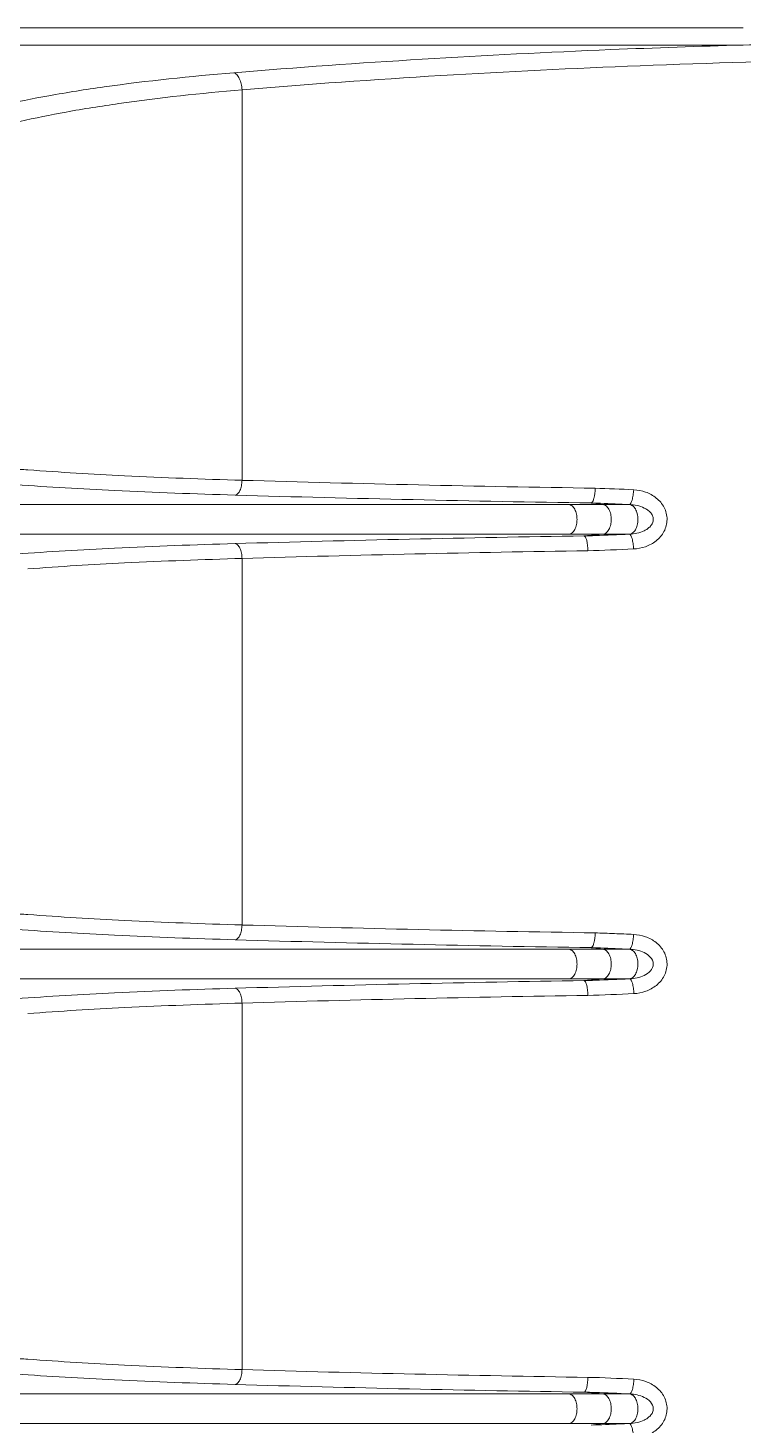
# Model space of a CAD drawing. Header units: millimetres. Extents: x 0 to 2524, y 0 to 1785.
# Drawn here: x 591.4 to 620.4, y 1253.3 to 1309.9 of the extents above; entities that cross this region are included whole.
import ezdxf

# ---------------------------------------------------------------- set-up
doc = ezdxf.new("R2010")
doc.units = ezdxf.units.MM
doc.header["$LTSCALE"] = 0.1
doc.layers.get('0').update_dxf_attribs({"lineweight": 13})

msp = doc.modelspace()

# ---------------------------------------------------------------- linework, layer by layer
for p, q in [((537.773, 1309.86), (620.356, 1309.86)), ((620.354, 1309.169), (537.775, 1309.169)), ((600.065, 1307.356), (600.065, 1291.548)), ((614.68, 1290.568), (614.199, 1290.633)), ((613.306, 1290.567), (579.065, 1290.567)), ((615.757, 1290.567), (614.68, 1290.567)), ((579.065, 1289.369), (613.306, 1289.369)), ((614.68, 1289.368), (613.911, 1289.298)), ((615.753, 1289.369), (614.68, 1289.369)), ((600.065, 1288.387), (600.065, 1273.548)), ((613.306, 1272.567), (579.065, 1272.567)), ((614.68, 1272.568), (614.199, 1272.633)), ((615.754, 1272.567), (614.68, 1272.567)), ((579.065, 1271.369), (613.306, 1271.369)), ((614.68, 1271.368), (613.911, 1271.298)), ((615.759, 1271.369), (614.68, 1271.369)), ((600.065, 1255.548), (600.065, 1270.387)), ((613.306, 1254.567), (579.065, 1254.567)), ((613.911, 1254.637), (614.68, 1254.568)), ((615.759, 1254.567), (614.68, 1254.567)), ((579.065, 1253.369), (613.306, 1253.369)), ((614.68, 1253.368), (614.199, 1253.303)), ((615.754, 1253.369), (614.68, 1253.369))]:
    msp.add_line(p, q)
for centre, radius, start, end in [((596.872, 1410.187), 118.341, 267.1872, 267.34713), ((630.978, 2360.282), 1069.182, 268.343162, 269.109647), ((629.755, 2322.652), 1032.138, 268.336047, 269.136427), ((613.766, 1877.535), 586.968, 269.955059, 270.0892), ((630.249, 231.538), 1057.887, 90.884909, 91.650414), ((613.766, 702.649), 586.72, 89.910772, 90.044969), ((629.338, 290.047), 998.769, 90.876264, 91.679571), ((596.872, 1392.187), 118.341, 267.1872, 267.34713), ((630.978, 2342.283), 1069.183, 268.343162, 269.109644), ((629.755, 2304.652), 1032.138, 268.336047, 269.136427), ((613.766, 1859.535), 586.968, 269.955059, 270.0892), ((613.766, 684.649), 586.72, 89.910772, 90.044969), ((630.249, 213.538), 1057.887, 90.884909, 91.650414), ((629.338, 272.047), 998.769, 90.876262, 91.679571), ((596.844, 1373.592), 117.744, 267.18639, 267.34682), ((630.279, 2296.079), 1040.969, 268.336709, 269.107812), ((629.3, 2269.507), 1014.987, 268.333408, 269.131269), ((613.766, 1841.225), 586.658, 269.955024, 270.089235), ((613.766, 666.35), 587.019, 89.910806, 90.044935)]:
    msp.add_arc(centre, radius, start, end)
for points, knots in [([(620.354, 1309.169), (618.57, 1309.117), (611.691, 1308.877), (604.817, 1308.469), (599.735, 1308.048)], [0, 0, 0, 0, 0.259197, 1, 1, 1, 1]), ([(620.353, 1309.169), (621.051, 1309.178), (623.856, 1309.182), (626.659, 1309.064), (628.763, 1308.95)], [0, 0, 0, 0, 0.248735, 1, 1, 1, 1]), ([(600.064, 1307.356), (605.428, 1307.805), (616.513, 1308.453), (627.614, 1308.662), (633.332, 1308.662)], [0, 0, 0, 0, 0.484877, 1, 1, 1, 1]), ([(590.292, 1306.718), (590.936, 1306.868), (592.328, 1307.147), (595.471, 1307.64), (597.979, 1307.902), (599.735, 1308.048)], [0, 0, 0, 0, 0.207938, 0.446113, 1, 1, 1, 1]), ([(599.735, 1308.048), (599.78, 1308.035), (599.871, 1307.965), (599.967, 1307.806), (600.036, 1307.596), (600.059, 1307.438), (600.065, 1307.356)], [0, 0, 0, 0, 0.17496, 0.407202, 0.690454, 1, 1, 1, 1]), ([(591.065, 1306.072), (591.685, 1306.216), (593.019, 1306.484), (596.015, 1306.959), (598.399, 1307.214), (600.065, 1307.356)], [0, 0, 0, 0, 0.209944, 0.448756, 1, 1, 1, 1]), ([(600.065, 1291.548), (598.476, 1291.596), (595.584, 1291.705), (592.695, 1291.872), (591.394, 1291.974)], [0, 0, 0, 0, 0.54922, 1, 1, 1, 1]), ([(590.91, 1291.374), (592.24, 1291.273), (595.197, 1291.105), (598.157, 1290.997), (599.783, 1290.949)], [0, 0, 0, 0, 0.45046, 1, 1, 1, 1]), ([(600.065, 1291.548), (600.063, 1291.474), (600.046, 1291.33), (599.984, 1291.117), (599.874, 1290.958), (599.785, 1290.949)], [0, 0, 0, 0, 0.324081, 0.613943, 1, 1, 1, 1]), ([(614.199, 1290.63), (614.226, 1290.635), (614.279, 1290.701), (614.342, 1290.9), (614.362, 1291.091), (614.364, 1291.23)], [0, 0, 0, 0, 0.127629, 0.348857, 1, 1, 1, 1]), ([(615.757, 1290.567), (615.781, 1290.571), (615.825, 1290.642), (615.868, 1290.764), (615.902, 1290.952), (615.92, 1291.091), (615.928, 1291.166)], [0, 0, 0, 0, 0.114495, 0.33612, 0.644242, 1, 1, 1, 1]), ([(615.919, 1288.769), (616.082, 1288.777), (616.409, 1288.837), (616.852, 1289.073), (617.186, 1289.46), (617.319, 1289.963), (617.191, 1290.467), (616.86, 1290.856), (616.419, 1291.095), (616.091, 1291.157), (615.928, 1291.166)], [0, 0, 0, 0, 0.123703, 0.248137, 0.373628, 0.499962, 0.62631, 0.751831, 0.876288, 1, 1, 1, 1]), ([(614.199, 1290.63), (614.328, 1290.626), (614.847, 1290.609), (615.366, 1290.584), (615.757, 1290.567)], [0, 0, 0, 0, 0.248046, 1, 1, 1, 1]), ([(613.306, 1289.369), (613.349, 1289.373), (613.447, 1289.419), (613.551, 1289.562), (613.615, 1289.754), (613.637, 1289.968), (613.615, 1290.182), (613.551, 1290.373), (613.447, 1290.516), (613.349, 1290.563), (613.306, 1290.567)], [0, 0, 0, 0, 0.089757, 0.20873, 0.352828, 0.5, 0.647172, 0.791271, 0.910243, 1, 1, 1, 1]), ([(614.68, 1289.369), (614.725, 1289.373), (614.825, 1289.418), (614.933, 1289.561), (615.001, 1289.753), (615.023, 1289.968), (615.001, 1290.182), (614.933, 1290.374), (614.825, 1290.517), (614.725, 1290.563), (614.68, 1290.567)], [0, 0, 0, 0, 0.091598, 0.211061, 0.354283, 0.5, 0.645717, 0.788939, 0.908402, 1, 1, 1, 1]), ([(615.753, 1289.369), (615.799, 1289.373), (615.898, 1289.414), (616.007, 1289.551), (616.078, 1289.742), (616.104, 1289.967), (616.079, 1290.192), (616.007, 1290.383), (615.9, 1290.519), (615.802, 1290.562), (615.757, 1290.567)], [0, 0, 0, 0, 0.093785, 0.205577, 0.34343, 0.500702, 0.658048, 0.796117, 0.907693, 1, 1, 1, 1]), ([(615.753, 1289.369), (615.855, 1289.372), (616.06, 1289.397), (616.307, 1289.477), (616.485, 1289.581), (616.604, 1289.681), (616.693, 1289.811), (616.731, 1289.966), (616.694, 1290.121), (616.606, 1290.251), (616.488, 1290.352), (616.31, 1290.456), (616.064, 1290.538), (615.859, 1290.563), (615.757, 1290.567)], [0, 0, 0, 0, 0.125002, 0.249665, 0.312068, 0.374714, 0.437318, 0.500108, 0.562735, 0.625423, 0.687982, 0.750411, 0.875094, 1, 1, 1, 1]), ([(599.78, 1288.986), (598.154, 1288.939), (595.196, 1288.831), (592.24, 1288.662), (590.91, 1288.561)], [0, 0, 0, 0, 0.549559, 1, 1, 1, 1]), ([(599.783, 1288.986), (599.821, 1288.982), (599.905, 1288.928), (599.992, 1288.79), (600.046, 1288.6), (600.063, 1288.46), (600.065, 1288.387)], [0, 0, 0, 0, 0.163377, 0.394933, 0.69059, 1, 1, 1, 1]), ([(613.911, 1289.299), (614.064, 1289.302), (614.678, 1289.319), (615.291, 1289.349), (615.753, 1289.369)], [0, 0, 0, 0, 0.248303, 1, 1, 1, 1]), ([(614.072, 1288.7), (614.07, 1288.838), (614.052, 1289.029), (613.99, 1289.226), (613.938, 1289.294), (613.911, 1289.299)], [0, 0, 0, 0, 0.650947, 0.872264, 1, 1, 1, 1]), ([(615.753, 1289.369), (615.778, 1289.365), (615.827, 1289.297), (615.866, 1289.171), (615.904, 1288.984), (615.916, 1288.845), (615.919, 1288.769)], [0, 0, 0, 0, 0.118474, 0.338595, 0.645809, 1, 1, 1, 1]), ([(591.393, 1287.962), (592.694, 1288.063), (595.583, 1288.231), (598.476, 1288.34), (600.065, 1288.387)], [0, 0, 0, 0, 0.450754, 1, 1, 1, 1]), ([(600.065, 1273.548), (598.476, 1273.596), (595.584, 1273.705), (592.695, 1273.872), (591.394, 1273.974)], [0, 0, 0, 0, 0.54922, 1, 1, 1, 1]), ([(590.91, 1273.374), (592.24, 1273.273), (595.197, 1273.105), (598.157, 1272.997), (599.783, 1272.949)], [0, 0, 0, 0, 0.45046, 1, 1, 1, 1]), ([(600.065, 1273.548), (600.063, 1273.474), (600.046, 1273.33), (599.984, 1273.117), (599.874, 1272.958), (599.785, 1272.949)], [0, 0, 0, 0, 0.324081, 0.613943, 1, 1, 1, 1]), ([(614.199, 1272.63), (614.226, 1272.635), (614.279, 1272.701), (614.342, 1272.9), (614.362, 1273.091), (614.364, 1273.23)], [0, 0, 0, 0, 0.127629, 0.348857, 1, 1, 1, 1]), ([(614.364, 1273.23), (614.493, 1273.225), (614.753, 1273.218), (615.272, 1273.195), (615.661, 1273.178), (615.921, 1273.166)], [0, 0, 0, 0, 0.249427, 0.499244, 1, 1, 1, 1]), ([(615.754, 1272.567), (615.779, 1272.57), (615.827, 1272.639), (615.865, 1272.765), (615.905, 1272.951), (615.917, 1273.091), (615.921, 1273.166)], [0, 0, 0, 0, 0.117862, 0.337926, 0.645567, 1, 1, 1, 1]), ([(615.932, 1270.77), (616.095, 1270.779), (616.422, 1270.841), (616.862, 1271.081), (617.192, 1271.47), (617.319, 1271.974), (617.186, 1272.476), (616.853, 1272.862), (616.411, 1273.098), (616.084, 1273.158), (615.921, 1273.166)], [0, 0, 0, 0, 0.123714, 0.248171, 0.373688, 0.500031, 0.626366, 0.751864, 0.876301, 1, 1, 1, 1]), ([(613.306, 1271.369), (613.349, 1271.373), (613.447, 1271.419), (613.551, 1271.562), (613.615, 1271.754), (613.637, 1271.968), (613.615, 1272.182), (613.551, 1272.373), (613.447, 1272.516), (613.349, 1272.563), (613.306, 1272.567)], [0, 0, 0, 0, 0.089757, 0.20873, 0.352828, 0.5, 0.647172, 0.791271, 0.910243, 1, 1, 1, 1]), ([(614.199, 1272.63), (614.328, 1272.626), (614.846, 1272.609), (615.364, 1272.584), (615.754, 1272.567)], [0, 0, 0, 0, 0.248044, 1, 1, 1, 1]), ([(614.68, 1271.369), (614.725, 1271.373), (614.825, 1271.418), (614.933, 1271.561), (615.001, 1271.753), (615.023, 1271.968), (615.001, 1272.182), (614.933, 1272.374), (614.825, 1272.517), (614.725, 1272.563), (614.68, 1272.567)], [0, 0, 0, 0, 0.091598, 0.211061, 0.354283, 0.5, 0.645717, 0.788939, 0.908402, 1, 1, 1, 1]), ([(615.759, 1271.369), (615.804, 1271.374), (615.902, 1271.417), (616.008, 1271.554), (616.079, 1271.745), (616.104, 1271.97), (616.078, 1272.194), (616.007, 1272.385), (615.899, 1272.52), (615.8, 1272.563), (615.754, 1272.567)], [0, 0, 0, 0, 0.091771, 0.203554, 0.342025, 0.499671, 0.657112, 0.795095, 0.906896, 1, 1, 1, 1]), ([(615.759, 1271.369), (615.862, 1271.373), (616.067, 1271.398), (616.359, 1271.497), (616.62, 1271.666), (616.768, 1271.971), (616.616, 1272.273), (616.355, 1272.44), (616.062, 1272.539), (615.857, 1272.563), (615.754, 1272.567)], [0, 0, 0, 0, 0.125638, 0.250963, 0.376025, 0.500061, 0.623984, 0.749074, 0.874429, 1, 1, 1, 1]), ([(613.911, 1271.299), (614.064, 1271.302), (614.68, 1271.319), (615.296, 1271.349), (615.759, 1271.369)], [0, 0, 0, 0, 0.248254, 1, 1, 1, 1]), ([(615.933, 1270.77), (615.929, 1270.845), (615.917, 1270.985), (615.881, 1271.172), (615.837, 1271.298), (615.785, 1271.366), (615.759, 1271.369)], [0, 0, 0, 0, 0.351714, 0.65701, 0.878171, 1, 1, 1, 1]), ([(599.78, 1270.986), (598.154, 1270.939), (595.196, 1270.831), (592.24, 1270.662), (590.91, 1270.561)], [0, 0, 0, 0, 0.549559, 1, 1, 1, 1]), ([(599.783, 1270.986), (599.821, 1270.982), (599.905, 1270.928), (599.992, 1270.79), (600.046, 1270.6), (600.063, 1270.46), (600.065, 1270.387)], [0, 0, 0, 0, 0.163377, 0.394933, 0.69059, 1, 1, 1, 1]), ([(614.072, 1270.7), (614.07, 1270.838), (614.052, 1271.029), (613.99, 1271.226), (613.938, 1271.294), (613.911, 1271.299)], [0, 0, 0, 0, 0.650948, 0.872266, 1, 1, 1, 1]), ([(591.393, 1269.962), (592.694, 1270.063), (595.583, 1270.231), (598.476, 1270.34), (600.065, 1270.387)], [0, 0, 0, 0, 0.450754, 1, 1, 1, 1]), ([(600.065, 1255.548), (598.476, 1255.596), (595.584, 1255.705), (592.694, 1255.872), (591.394, 1255.974)], [0, 0, 0, 0, 0.549238, 1, 1, 1, 1]), ([(599.784, 1254.949), (599.821, 1254.953), (599.905, 1255.007), (599.992, 1255.145), (600.046, 1255.335), (600.063, 1255.476), (600.065, 1255.548)], [0, 0, 0, 0, 0.162976, 0.394179, 0.689958, 1, 1, 1, 1]), ([(590.91, 1255.374), (592.24, 1255.274), (595.196, 1255.105), (598.154, 1254.997), (599.78, 1254.949)], [0, 0, 0, 0, 0.45044, 1, 1, 1, 1]), ([(613.911, 1254.637), (613.938, 1254.642), (613.99, 1254.709), (614.052, 1254.907), (614.07, 1255.097), (614.072, 1255.236)], [0, 0, 0, 0, 0.127629, 0.34884, 1, 1, 1, 1]), ([(615.759, 1254.567), (615.785, 1254.57), (615.837, 1254.637), (615.881, 1254.763), (615.917, 1254.951), (615.929, 1255.09), (615.933, 1255.165)], [0, 0, 0, 0, 0.121759, 0.34286, 0.648189, 1, 1, 1, 1]), ([(615.932, 1255.165), (616.095, 1255.157), (616.422, 1255.094), (616.862, 1254.854), (617.192, 1254.465), (617.319, 1253.962), (617.186, 1253.46), (616.853, 1253.074), (616.411, 1252.838), (616.084, 1252.777), (615.921, 1252.77)], [0, 0, 0, 0, 0.123715, 0.248168, 0.373683, 0.500029, 0.626364, 0.751862, 0.8763, 1, 1, 1, 1]), ([(613.306, 1254.567), (613.349, 1254.563), (613.447, 1254.516), (613.551, 1254.373), (613.615, 1254.182), (613.637, 1253.968), (613.615, 1253.754), (613.551, 1253.562), (613.447, 1253.419), (613.349, 1253.373), (613.306, 1253.369)], [0, 0, 0, 0, 0.089758, 0.20873, 0.352828, 0.5, 0.647172, 0.79127, 0.910242, 1, 1, 1, 1]), ([(613.911, 1254.636), (614.064, 1254.633), (614.68, 1254.617), (615.296, 1254.587), (615.759, 1254.567)], [0, 0, 0, 0, 0.248144, 1, 1, 1, 1]), ([(614.68, 1254.567), (614.725, 1254.563), (614.825, 1254.517), (614.933, 1254.374), (615.001, 1254.182), (615.023, 1253.968), (615.001, 1253.753), (614.933, 1253.561), (614.825, 1253.418), (614.725, 1253.373), (614.68, 1253.369)], [0, 0, 0, 0, 0.091598, 0.211061, 0.354283, 0.5, 0.645717, 0.788939, 0.908402, 1, 1, 1, 1]), ([(615.754, 1253.369), (615.857, 1253.372), (616.061, 1253.397), (616.307, 1253.478), (616.485, 1253.581), (616.604, 1253.681), (616.693, 1253.81), (616.743, 1254.016), (616.62, 1254.269), (616.359, 1254.438), (616.067, 1254.538), (615.862, 1254.563), (615.759, 1254.567)], [0, 0, 0, 0, 0.125249, 0.250281, 0.312855, 0.375662, 0.438448, 0.501433, 0.625042, 0.749708, 0.874702, 1, 1, 1, 1]), ([(615.759, 1254.567), (615.804, 1254.562), (615.902, 1254.518), (616.008, 1254.382), (616.079, 1254.191), (616.104, 1253.966), (616.078, 1253.742), (616.007, 1253.551), (615.899, 1253.415), (615.8, 1253.373), (615.754, 1253.369)], [0, 0, 0, 0, 0.09177, 0.203553, 0.342025, 0.499671, 0.657112, 0.795095, 0.906896, 1, 1, 1, 1]), ([(615.754, 1253.369), (615.624, 1253.363), (615.106, 1253.34), (614.587, 1253.317), (614.199, 1253.305)], [0, 0, 0, 0, 0.251227, 1, 1, 1, 1]), ([(615.754, 1253.369), (615.779, 1253.365), (615.827, 1253.296), (615.865, 1253.171), (615.905, 1252.985), (615.917, 1252.845), (615.921, 1252.77)], [0, 0, 0, 0, 0.117858, 0.337921, 0.645565, 1, 1, 1, 1])]:
    msp.add_open_spline(points, degree=3, knots=knots)
for points in [[(615.928, 1291.166), (615.407, 1291.19), (614.886, 1291.213), (614.364, 1291.23)], [(614.064, 1288.7), (614.683, 1288.709), (615.301, 1288.743), (615.919, 1288.769)], [(614.064, 1270.7), (614.687, 1270.71), (615.31, 1270.743), (615.932, 1270.77)], [(615.932, 1255.165), (615.312, 1255.192), (614.692, 1255.226), (614.071, 1255.236)]]:
    msp.add_open_spline(points, degree=3)

doc.saveas('drawing.dxf')
